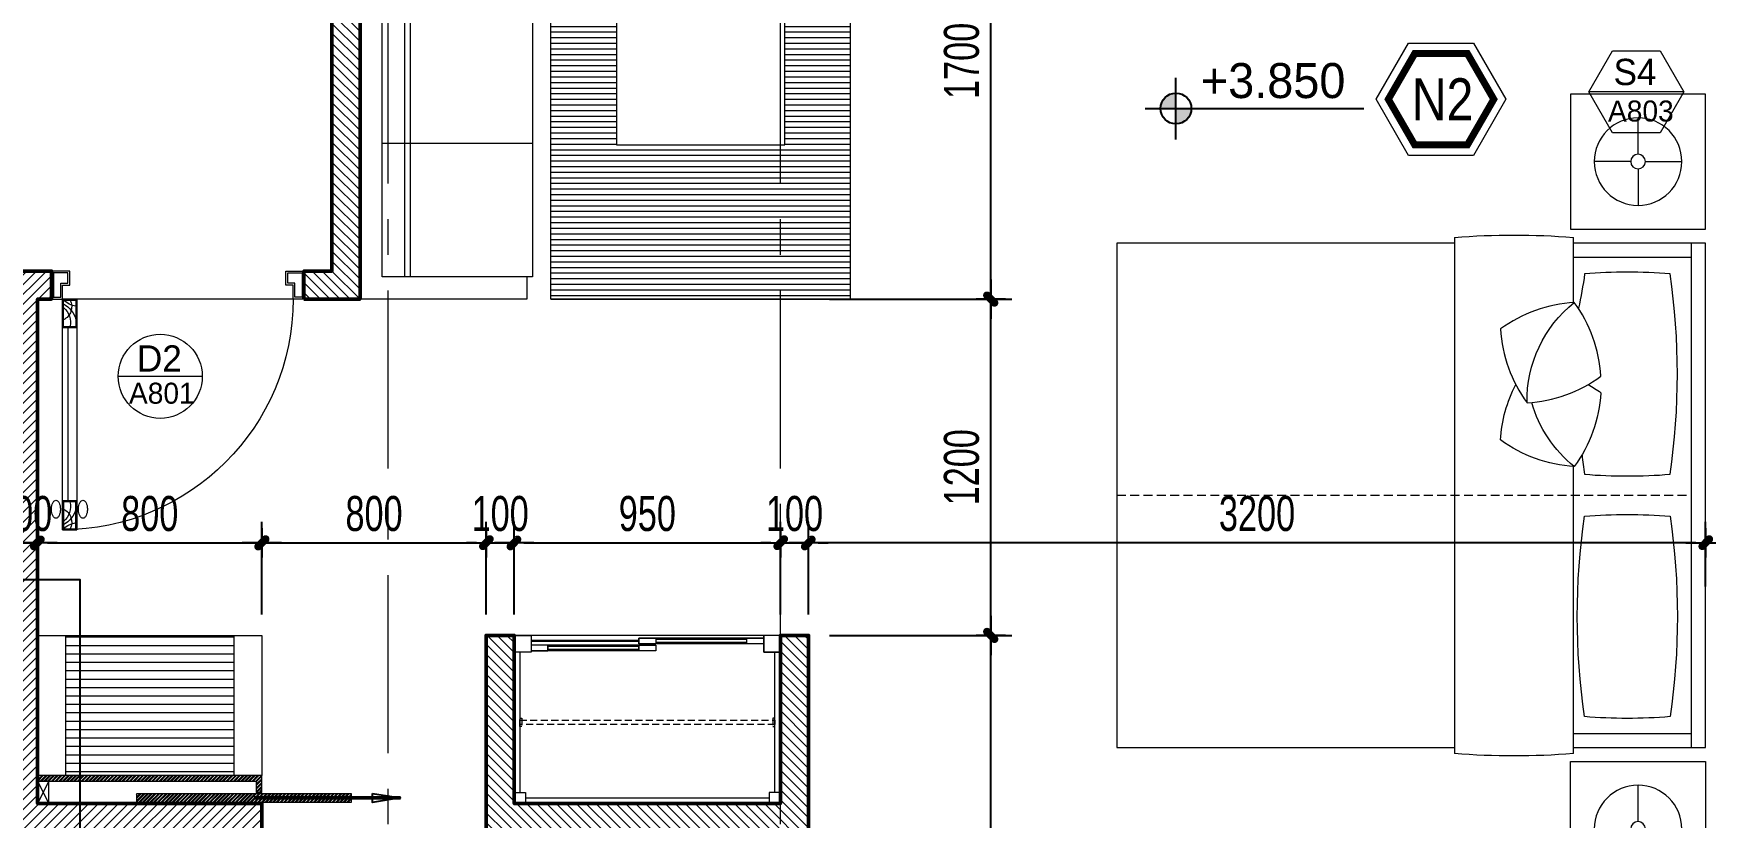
# Model space of a CAD drawing. Header units: inches. Extents: x 88947 to 296847, y 35049 to 161062.
# Drawn here: x 162283 to 168248, y 66557 to 69355 of the extents above; entities that cross this region are included whole.
import ezdxf
from ezdxf.enums import TextEntityAlignment as Align

# ---------------------------------------------------------------- set-up
doc = ezdxf.new("R2010")
doc.units = ezdxf.units.IN
doc.header["$MEASUREMENT"] = 0
doc.header["$PDMODE"] = 1
for name, pattern in [('ACAD_ISO03W100', [30, 12, -18]), ('CENTER', [50.8, 31.75, -6.35, 6.35, -6.35]), ('DASHED2', [9.525, 6.35, -3.175]), ('HIDDEN', [0.375, 0.25, -0.125])]:
    doc.linetypes.add(name, pattern=pattern)
for name, color, linetype, lineweight in [('A-Dims', 145, 'Continuous', 25), ('CUA', 42, 'Continuous', 20), ('DIM', 7, 'Continuous', 25), ('DOOR', 142, 'Continuous', 15), ('HACTH', 8, 'Continuous', 5), ('KY HIEU', 4, 'Continuous', 25), ('mb$0$CUA', 42, 'Continuous', 20), ('mb$0$HATCH', 69, 'Continuous', 15), ('TRUC', 252, 'ACAD_ISO03W100', 13), ('TUONG', 4, 'Continuous', 50), ('vdung', 56, 'Continuous', 9)]:
    doc.layers.add(name, color=color, linetype=linetype, lineweight=lineweight)
doc.styles.add('DDCo-B-Helve-condense', font='VHELVCB.TTF')
doc.styles.add('FRANKO', font='VFRANKO.TTF')
doc.styles.add('KH-TEXT', font='VAVON.TTF')
doc.styles.add('TEXT', font='VHELVCN.TTF')
doc.styles.add('VNI-HELVE-CONDENSE', font='VNARIAL.TTF', dxfattribs={"width": 0.7})
doc.dimstyles.new('TAS-100', dxfattribs={"dimscale": 50, "dimtxt": 2.5, "dimasz": 0.7, "dimexe": 1.5, "dimexo": 1.5, "dimgap": 0.8, "dimtad": 1, "dimdec": 0, "dimzin": 3, "dimdsep": 46, "dimtxsty": 'VNI-HELVE-CONDENSE', "dimblk": 'TICK', "dimcen": 2.5, "dimclrt": 71, "dimazin": 2, "dimtfac": 0.75, "dimtdec": 0, "dimtix": 1, "dimtmove": 2, "dimatfit": 2, "dimldrblk": 'TICK123', "dimfxl": 1.5, "dimtolj": 1, "dimtzin": 0, "dimarcsym": 0})
doc.dimstyles.new('TL100', dxfattribs={"dimscale": 0, "dimtxt": 250, "dimasz": 200, "dimexe": 100, "dimexo": 100, "dimgap": 100, "dimtad": 1, "dimdec": 0, "dimzin": 0, "dimdsep": 46, "dimtxsty": 'VNI-HELVE-CONDENSE', "dimblk": 'ARCHTICK', "dimcen": -6, "dimdle": 10, "dimclrd": 253, "dimclre": 256, "dimclrt": 256, "dimadec": 0, "dimazin": 0, "dimtfac": 0.005, "dimtdec": 0, "dimtix": 1, "dimtmove": 2, "dimatfit": 3, "dimldrblk": 'CLOSEDBLANK', "dimfxl": 1, "dimtolj": 1, "dimtzin": 0, "dimlwd": -1, "dimarcsym": 0})

# ---------------------------------------------------------------- blocks, each defined once
blk = doc.blocks.new('A$C796B168A')
h = blk.add_hatch(color=256)
edge = h.paths.add_edge_path()
edge.add_ellipse((0, 0), major_axis=(38.9, 38.9), ratio=1, start_angle=45, end_angle=135)
edge.add_line((-55, 0), (0, 0))
edge.add_line((0, 0), (0, 55))
edge = h.paths.add_edge_path()
edge.add_ellipse((0, 0), major_axis=(38.9, 38.9), ratio=1, start_angle=225, end_angle=315)
edge.add_line((55, 0), (0, 0))
edge.add_line((0, 0), (0, -55))
for p, q in [((0, -110), (0, 110)), ((-110, 0), (670.4, 0))]:
    blk.add_line(p, q)
blk.add_ellipse((0, 0), major_axis=(-38.9, 38.9), ratio=1, start_param=3.926991, end_param=10.210176)
at = {"style": 'TEXT'}
blk.add_attdef('CAO ÑOÄ', (88.8, 37.3), '', height=100, dxfattribs=at)
blk = doc.blocks.new('KH-WIN')
blk.add_line((-4.52, 0), (4.52, 0))
blk.add_lwpolyline([(-2.26, 3.91), (-4.52, 0), (-2.26, -3.91), (2.26, -3.91), (4.52, 0), (2.26, 3.91)], close=True)
at = {"color": 3, "style": 'KH-TEXT'}
blk.add_attdef('SYMBOL', text='', height=2.5, dxfattribs=at).set_placement((0.15, 1.89), align=Align.MIDDLE_CENTER)
at = {"style": 'KH-TEXT'}
blk.add_attdef('TYPE', text='', height=2, dxfattribs=at).set_placement((0.09, -1.83), align=Align.MIDDLE_CENTER)
blk = doc.blocks.new('KH-DR')
blk.add_line((-4, 0), (4, 0))
blk.add_circle((0, 0), 4)
at = {"color": 3, "style": 'KH-TEXT'}
blk.add_attdef('SYMBOL', text='', height=2.5, dxfattribs=at).set_placement((-0.08, 1.7), align=Align.MIDDLE_CENTER)
at = {"style": 'KH-TEXT'}
blk.add_attdef('TYPE', text='', height=2, dxfattribs=at).set_placement((-0.1, -1.61), align=Align.MIDDLE_CENTER)
blk = doc.blocks.new('sgsg')
at = {"linetype": 'Continuous'}
for p, q in [((379.3, 822.9), (430.7, 822.9)), ((379.3, 0), (379.3, 822.9)), ((430.7, 822.9), (379.3, 822.9)), ((379.3, 822.9), (379.3, 720)), ((430.7, 720), (430.7, 822.9)), ((430.7, 822.9), (430.7, 0)), ((379.3, 720), (430.7, 720)), ((410.2, 720), (410.2, 102.9)), ((379.3, 102.9), (430.7, 102.9)), ((379.3, 0), (379.3, 102.9)), ((430.7, 102.9), (430.7, 0)), ((-430.7, 0), (430.7, 0)), ((-430.7, 0), (-392.1, 0)), ((-430.7, -100), (-430.7, 0)), ((-430.7, 0), (-430.7, -100)), ((-430.7, 0), (-430.7, -100)), ((-392.1, 0), (-392.1, -49.9)), ((430.7, 0), (379.3, 0)), ((430.7, 0), (379.3, 0)), ((469.3, 0), (430.7, 0)), ((430.7, 0), (430.7, -49.9)), ((469.3, -100), (469.3, 0)), ((469.3, -100), (469.3, 0)), ((-392.1, -49.9), (-366.4, -49.9)), ((-366.4, -49.9), (-366.4, -100)), ((405, -49.9), (405, -100)), ((430.7, -49.9), (405, -49.9)), ((-366.4, -100), (-430.7, -100)), ((405, -100), (469.3, -100))]:
    blk.add_line(p, q, dxfattribs=at)
at = {"color": 7}
for p, q in [((427.2, 819.4), (382.8, 819.4)), ((382.8, 819.4), (382.8, 723.5)), ((427.2, 723.5), (427.2, 819.4)), ((382.8, 723.5), (427.2, 723.5)), ((382.8, 99.4), (427.2, 99.4)), ((382.8, 3.5), (382.8, 99.4)), ((427.2, 99.4), (427.2, 3.5)), ((427.2, 3.5), (382.8, 3.5)), ((-424.3, -6.4), (-398.6, -6.4)), ((-424.3, -93.6), (-424.3, -6.4)), ((-398.6, -6.4), (-398.6, -56.3)), ((-398.6, -56.3), (-372.9, -56.3)), ((-372.9, -56.3), (-372.9, -93.6)), ((411.4, -56.3), (411.4, -93.6)), ((437.1, -56.3), (411.4, -56.3)), ((462.9, -6.4), (437.1, -6.4)), ((437.1, -6.4), (437.1, -56.3)), ((462.9, -93.6), (462.9, -6.4)), ((-372.9, -93.6), (-424.3, -93.6)), ((411.4, -93.6), (462.9, -93.6))]:
    blk.add_line(p, q, dxfattribs=at)
at = {"linetype": 'Continuous', "extrusion": (0, 0, -1)}
for centre, major_axis, start_param, end_param in [((430.7, 0), (-305.4, 764.1), -1.190588, 0.380208), ((367, 762.3), (16.3, 16.3), 4.390638, 4.805951), ((357.7, 773.5), (-6.03, 6.03), 0.093562, 0.785398), ((357.7, 773.5), (6.03, 6.03), -0.785398, -0.093562), ((348.5, 762.3), (-16.3, 16.3), 1.477234, 1.892547), ((368.8, 882.4), (60.7, 60.7), 1.609162, 2.192883), ((473.5, 723.6), (66.7, 66.7), 4.202517, 4.984819), ((449.8, 796.1), (-36.9, 36.9), 4.374888, 5.959677), ((469, 740.4), (-47.5, 47.5), 5.243394, 6.397734), ((463.4, 762.3), (16.3, 16.3), 4.390638, 4.805951), ((454.2, 773.5), (-6.03, 6.03), 0.093562, 0.785398), ((454.2, 773.5), (-6.03, 6.03), 0.785398, 1.477234), ((444.9, 762.3), (-16.3, 16.3), 1.477234, 1.892547), ((405.8, 749.9), (45.3, 45.3), 3.926991, 4.13121), ((405.8, 749.9), (-45.3, 45.3), 5.293568, 5.497787), ((382, 754.8), (28.1, 28.1), 4.13121, 4.390638), ((382, 744.9), (-28.1, 28.1), 5.03414, 5.293568), ((367, 737.5), (16.3, 16.3), 3.04803, 3.463343), ((357.7, 726.3), (6.03, 6.03), 2.356194, 3.04803), ((357.7, 726.3), (-6.03, 6.03), 3.235155, 3.926991), ((348.5, 737.5), (16.3, 16.3), 1.249046, 1.664359), ((333.5, 754.8), (28.1, 28.1), 0.321751, 0.581179), ((333.5, 744.9), (-28.1, 28.1), 2.560414, 2.819842), ((309.7, 749.9), (45.3, 45.3), 0.581179, 0.785398), ((309.7, 749.9), (45.3, 45.3), 0.785398, 0.989618), ((502.2, 749.9), (-45.3, 45.3), 5.497787, 5.702007), ((502.2, 749.9), (-45.3, 45.3), 5.293568, 5.497787), ((478.4, 754.8), (-28.1, 28.1), 5.702007, 5.961435), ((478.4, 744.9), (28.1, 28.1), 3.463343, 3.722771), ((463.4, 737.5), (16.3, 16.3), 3.04803, 3.463343), ((454.2, 726.3), (6.03, 6.03), 2.356194, 3.04803), ((454.2, 726.3), (6.03, 6.03), 1.664359, 2.356194), ((444.9, 737.5), (-16.3, 16.3), 2.819842, 3.235155), ((429.9, 754.8), (-28.1, 28.1), 1.892547, 2.151975), ((429.9, 744.9), (-28.1, 28.1), 2.560414, 2.819842), ((406.1, 749.9), (-45.3, 45.3), 2.151975, 2.356194), ((406.1, 749.9), (45.3, 45.3), 0.785398, 0.989618), ((473.5, 99.2), (-66.7, 66.7), 4.439959, 5.222261), ((449.8, 26.8), (36.9, 36.9), 3.465101, 5.04989), ((469, 82.5), (47.5, 47.5), 3.027044, 4.181384), ((368.8, -59.5), (60.7, 60.7), -0.622087, -0.038366)]:
    blk.add_ellipse(centre, major_axis=major_axis, ratio=1, start_param=start_param, end_param=end_param, dxfattribs=at)
blk = doc.blocks.new('A$C7C39773B')
at = {"layer": 'HACTH'}
h = blk.add_hatch(dxfattribs=at)
h.set_pattern_fill('_USER', color=256, scale=20, style=0, pattern_type=0)
h.set_pattern_definition([(0, (680.313, -1700), (0, 20), [])])
h.paths.add_polyline_path([(1750, 0), (680.3, 0), (680.3, -1700), (1750, -1700)])
h.paths.add_polyline_path([(1515.2, -550), (1515.2, -1150), (915.2, -1150), (915.2, -550)], flags=16)
at = {"layer": 'vdung'}
for p, q in [((0, -1700), (0, 0)), ((0, 0), (595.3, 0)), ((595.3, 0), (595.3, -79.4)), ((79.4, -79.4), (615.2, -79.4)), ((79.4, -1620.6), (79.4, -79.4)), ((158.7, -79.4), (158.7, -1620.6)), ((178.6, -79.4), (178.6, -1620.6)), ((615.2, -79.4), (615.2, -1620.6)), ((615.2, -560.4), (79.4, -560.4)), ((615.2, -1144.4), (79.4, -1144.4)), ((615.2, -1620.6), (79.4, -1620.6)), ((595.3, -1620.6), (595.3, -1700)), ((595.3, -1700), (0, -1700))]:
    blk.add_line(p, q, dxfattribs=at)
for points in [[(680.3, -1700), (1750, -1700), (1750, 0), (680.3, 0)], [(1750, -1700), (680.3, -1700), (680.3, 0), (1750, 0)]]:
    blk.add_lwpolyline(points, dxfattribs=at)
blk.add_lwpolyline([(915.2, -1150), (1515.2, -1150), (1515.2, -550), (915.2, -550)], close=True, dxfattribs=at)
blk = doc.blocks.new('MMMMMM')
at = {"ltscale": 5}
for p, q in [((-1420, 2546.3), (-1420, 2064.8)), ((-938.6, 2546.3), (-1420, 2546.3)), ((-938.6, 2064.8), (-938.6, 2546.3)), ((961.4, 2064.8), (961.4, 2546.3)), ((961.4, 2546.3), (1442.9, 2546.3)), ((1442.9, 2546.3), (1442.9, 2064.8)), ((-1179.3, 2331.6), (-1179.3, 2461.7)), ((1202.1, 2331.6), (1202.1, 2461.7)), ((-1205.4, 2305.5), (-1335.5, 2305.5)), ((-1179.3, 2279.4), (-1179.3, 2149.3)), ((-1153.2, 2305.5), (-1023.1, 2305.5)), ((1176, 2305.5), (1045.9, 2305.5)), ((1202.1, 2279.4), (1202.1, 2149.3)), ((1228.2, 2305.5), (1358.3, 2305.5)), ((-1420, 2064.8), (-938.6, 2064.8)), ((1442.9, 2064.8), (961.4, 2064.8))]:
    blk.add_line(p, q, dxfattribs=at)
for p, q in [((-888.6, 2074.8), (-888.6, 2546.3)), ((-888.6, 2546.3), (911.4, 2546.3)), ((911.4, 2546.3), (911.4, 2074.8)), ((-888.6, 2496.3), (911.4, 2496.3)), ((-838.6, 2074.8), (-838.6, 2496.3)), ((861.4, 2074.8), (861.4, 2496.3)), ((-888.6, 446.3), (-888.6, 1650.4)), ((911.4, 1650.4), (911.4, 446.3)), ((911.4, 446.3), (-888.6, 446.3))]:
    blk.add_line(p, q)
for points in [[(-63.6, 2114.8, 0.041427), (-63.6, 2419.4, 0.073603), (-778.5, 2419.4, 0.041427), (-778.5, 2114.8, 0.073603)], [(604.8, 1814.6, -0.142857), (341.3, 1909.5, -0.142857), (436.2, 2173, -0.142857), (699.7, 2078.1, -0.142857)]]:
    blk.add_lwpolyline(points, format="xyb", close=True)
at = {"linetype": 'DASHED2', "ltscale": 5}
blk.add_lwpolyline([(11.4, 446.3), (11.4, 2496.3)], dxfattribs=at)
for points in [[(155.8, 2105.5, -0.007164), (86.5, 2114.8, -0.041427), (86.5, 2419.4, -0.073603), (801.4, 2419.4, -0.041427), (801.4, 2114.8, 0.022866), (678.6, 2092.6, -0.004984)], [(406.7, 2127.5, 0.027122), (377.3, 2173, 0.142857), (113.8, 2078.1, 0.142857), (208.7, 1814.6, 0.103805), (406.7, 1869.2, 0.103805)]]:
    blk.add_lwpolyline(points, format="xyb")
for points in [[(-910.3, 2074.8), (114, 2074.8)], [(699.5, 2074.8), (931.7, 2074.8)], [(931.7, 1650.4), (-910.3, 1650.4)]]:
    blk.add_lwpolyline(points)
at = {"ltscale": 5}
for centre, radius in [((-1179.3, 2305.5), 156.2), ((1202.1, 2305.5), 156.2), ((-1179.3, 2305.5), 26.1), ((1202.1, 2305.5), 26.1)]:
    blk.add_circle(centre, radius, dxfattribs=at)
for centre, radius, start, end in [((1815.8, 1862.6), 2734.4, 175.54819, 184.45181), ((464.1, 2357.6), 448.1, 218.59084, 254.27888), ((349.4, 2357.6), 448.1, 268.96603, 321.40916), ((-1794.4, 1862.6), 2734.4, 355.54819, 4.45181)]:
    blk.add_arc(centre, radius, start, end)
blk = doc.blocks.new('_ArchTick')
at = {"color": 0, "linetype": 'ByBlock', "const_width": 0.15}
blk.add_lwpolyline([(-0.5, -0.5), (0.5, 0.5)], dxfattribs=at)
blk = doc.blocks.new('A$C39FB06DE')
for p, q in [((-950, 540), (-950, 600)), ((-950, 600), (0, 600)), ((-890, 540), (-890, 600)), ((-60, 600), (-60, 540)), ((0, 600), (0, 540)), ((-950, 0), (-950, 540)), ((-950, 540), (-890, 540)), ((-930, 40), (-930, 540)), ((-890, 590), (-445, 590)), ((-890, 570), (-445, 570)), ((-830, 570), (-830, 590)), ((-830, 585), (-505, 585)), ((-830, 575), (-505, 575)), ((-505, 590), (-505, 570)), ((-505, 565), (-60, 565)), ((-505, 565), (-505, 545)), ((-505, 545), (-60, 545)), ((-445, 590), (-445, 570)), ((-445, 582), (-60, 582)), ((-445, 580), (-60, 580)), ((-445, 578), (-60, 578)), ((-445, 565), (-445, 545)), ((-445, 560), (-120, 560)), ((-445, 550), (-120, 550)), ((-120, 565), (-120, 545)), ((-30, 540), (0, 540)), ((-20, 540), (-20, 40)), ((0, 540), (0, 0)), ((-950, 40), (-910, 40)), ((0, 0), (-950, 0)), ((-910, 40), (-910, 0)), ((-40, 20), (-910, 20)), ((0, 40), (-40, 40)), ((-40, 40), (-40, 0))]:
    blk.add_line(p, q)
for points in [[(-890, 540), (-950, 540), (-950, 600), (-890, 600)], [(-60, 540), (0, 540), (0, 600), (-60, 600)], [(-830, 590), (-890, 590), (-890, 570), (-830, 570)], [(-505, 570), (-445, 570), (-445, 590), (-505, 590)], [(-445, 565), (-505, 565), (-505, 545), (-445, 545)], [(-120, 565), (-60, 565), (-60, 545), (-120, 545)]]:
    blk.add_lwpolyline(points, close=True)
at = {"linetype": 'HIDDEN', "ltscale": 100}
for points in [[(-930, 305), (-922.5, 305), (-922.5, 275), (-930, 275)], [(-20, 305), (-27.5, 305), (-27.5, 275), (-20, 275)], [(-930, 297.5), (-930, 282.5), (-20, 282.5), (-20, 297.5)]]:
    blk.add_lwpolyline(points, close=True, dxfattribs=at)
blk = doc.blocks.new('A$C48347C53')
at = {"layer": 'HACTH'}
h = blk.add_hatch(dxfattribs=at)
h.set_pattern_fill('_USER', color=256, scale=30, style=0, pattern_type=0)
h.set_pattern_definition([(0, (-500, 0), (0, 30), [])])
h.paths.add_polyline_path([(-700.1, 500), (-700.1, 0), (-99.9, 0), (-99.9, 500)])
blk.add_lwpolyline([(-800, 0), (0, 0), (0, 500), (-800, 500)], close=True)
for points in [[(-700.1, 500), (-700.1, 0)], [(-99.9, 500), (-99.9, 0)]]:
    blk.add_lwpolyline(points)
blk = doc.blocks.new('TICK')
at = {"layer": 'A-Dims', "color": 1}
for p, q in [((-2, 0), (2, 0)), ((0, 1.5), (0, -1.5))]:
    blk.add_line(p, q, dxfattribs=at)
at = {"layer": 'A-Dims', "color": 1, "const_width": 0.788}
blk.add_lwpolyline([(-0.33, -0.35), (0.38, 0.38)], dxfattribs=at)
at = {"layer": 'A-Dims', "color": 1, "const_width": 0.394}
for points in [[(0.24, 0.52, -0.414214), (0.52, 0.52, -1)], [(0.52, 0.52, -0.414214), (0.52, 0.24, -1)], [(-0.47, -0.21, 0.414214), (-0.47, -0.49, 1)], [(-0.47, -0.49, 0.414214), (-0.19, -0.49, 1)]]:
    blk.add_lwpolyline(points, format="xyb", dxfattribs=at)
blk = doc.blocks.new('*D626')
at = {"layer": 'Defpoints', "color": 0}
for p in [(162297.7, 67537.2), (162197.7, 67206.8), (162297.7, 67206.8)]:
    blk.add_point(p, dxfattribs=at)
at = {"layer": 'DIM', "color": 0, "lineweight": -2}
for p, q in [((162197.7, 67281.8), (162197.7, 67612.2)), ((162297.7, 67281.8), (162297.7, 67612.2)), ((162162.7, 67537.2), (162127.7, 67537.2)), ((162197.7, 67537.2), (162297.7, 67537.2)), ((162332.7, 67537.2), (162367.7, 67537.2))]:
    blk.add_line(p, q, dxfattribs=at)
at = {"layer": 'DIM', "color": 0, "lineweight": -2, "xscale": 35, "yscale": 35, "zscale": 35}
blk.add_blockref('TICK', (162197.7, 67537.2), dxfattribs=at)
at = {"layer": 'DIM', "color": 0, "lineweight": -2, "xscale": 35, "yscale": 35, "zscale": 35, "rotation": 180}
blk.add_blockref('TICK', (162297.7, 67537.2), dxfattribs=at)
at = {"layer": 'DIM', "color": 71, "insert": (162247.7, 67640.9), "char_height": 125, "attachment_point": 5, "style": 'VNI-HELVE-CONDENSE'}
blk.add_mtext('\\A1;100', dxfattribs=at)
blk = doc.blocks.new('TICK123')
at = {"layer": 'A-Dims', "color": 1}
blk.add_lwpolyline([(0.05, 0, 0, 0.84, 0), (-2.11, 0, 8.4, 8.4, 0)], format="xyseb", dxfattribs=at)
blk = doc.blocks.new('*D627')
at = {"layer": 'Defpoints', "color": 0}
for p in [(163097.7, 67537.2), (162297.7, 67206.8), (163097.7, 67206.8)]:
    blk.add_point(p, dxfattribs=at)
at = {"layer": 'DIM', "color": 0, "lineweight": -2}
for p, q in [((162297.7, 67281.8), (162297.7, 67612.2)), ((163097.7, 67281.8), (163097.7, 67612.2)), ((162332.7, 67537.2), (163062.7, 67537.2))]:
    blk.add_line(p, q, dxfattribs=at)
at = {"layer": 'DIM', "color": 0, "lineweight": -2, "xscale": 35, "yscale": 35, "zscale": 35, "rotation": 180}
blk.add_blockref('TICK', (162297.7, 67537.2), dxfattribs=at)
at = {"layer": 'DIM', "color": 0, "lineweight": -2, "xscale": 35, "yscale": 35, "zscale": 35}
blk.add_blockref('TICK', (163097.7, 67537.2), dxfattribs=at)
at = {"layer": 'DIM', "color": 71, "insert": (162697.7, 67640.9), "char_height": 125, "attachment_point": 5, "style": 'VNI-HELVE-CONDENSE'}
blk.add_mtext('\\A1;800', dxfattribs=at)
blk = doc.blocks.new('*D628')
at = {"layer": 'Defpoints', "color": 0}
for p in [(163897.7, 67537.2), (163097.7, 67206.8), (163897.7, 67206.8)]:
    blk.add_point(p, dxfattribs=at)
at = {"layer": 'DIM', "color": 0, "lineweight": -2}
for p, q in [((163097.7, 67281.8), (163097.7, 67612.2)), ((163897.7, 67281.8), (163897.7, 67612.2)), ((163132.7, 67537.2), (163862.7, 67537.2))]:
    blk.add_line(p, q, dxfattribs=at)
at = {"layer": 'DIM', "color": 0, "lineweight": -2, "xscale": 35, "yscale": 35, "zscale": 35, "rotation": 180}
blk.add_blockref('TICK', (163097.7, 67537.2), dxfattribs=at)
at = {"layer": 'DIM', "color": 0, "lineweight": -2, "xscale": 35, "yscale": 35, "zscale": 35}
blk.add_blockref('TICK', (163897.7, 67537.2), dxfattribs=at)
at = {"layer": 'DIM', "color": 71, "insert": (163497.7, 67640.9), "char_height": 125, "attachment_point": 5, "style": 'VNI-HELVE-CONDENSE'}
blk.add_mtext('\\A1;800', dxfattribs=at)
blk = doc.blocks.new('*D629')
at = {"layer": 'Defpoints', "color": 0}
for p in [(163997.7, 67537.2), (163897.7, 67206.8), (163997.7, 67206.8)]:
    blk.add_point(p, dxfattribs=at)
at = {"layer": 'DIM', "color": 0, "lineweight": -2}
for p, q in [((163897.7, 67281.8), (163897.7, 67612.2)), ((163997.7, 67281.8), (163997.7, 67612.2)), ((163862.7, 67537.2), (163827.7, 67537.2)), ((163897.7, 67537.2), (163997.7, 67537.2)), ((164032.7, 67537.2), (164067.7, 67537.2))]:
    blk.add_line(p, q, dxfattribs=at)
at = {"layer": 'DIM', "color": 0, "lineweight": -2, "xscale": 35, "yscale": 35, "zscale": 35}
blk.add_blockref('TICK', (163897.7, 67537.2), dxfattribs=at)
at = {"layer": 'DIM', "color": 0, "lineweight": -2, "xscale": 35, "yscale": 35, "zscale": 35, "rotation": 180}
blk.add_blockref('TICK', (163997.7, 67537.2), dxfattribs=at)
at = {"layer": 'DIM', "color": 71, "insert": (163947.7, 67640.9), "char_height": 125, "attachment_point": 5, "style": 'VNI-HELVE-CONDENSE'}
blk.add_mtext('\\A1;100', dxfattribs=at)
blk = doc.blocks.new('*D630')
at = {"layer": 'Defpoints', "color": 0}
for p in [(164947.7, 67537.2), (163997.7, 67206.8), (164947.7, 67206.8)]:
    blk.add_point(p, dxfattribs=at)
at = {"layer": 'DIM', "color": 0, "lineweight": -2}
for p, q in [((163997.7, 67281.8), (163997.7, 67612.2)), ((164947.7, 67281.8), (164947.7, 67612.2)), ((164032.7, 67537.2), (164912.7, 67537.2))]:
    blk.add_line(p, q, dxfattribs=at)
at = {"layer": 'DIM', "color": 0, "lineweight": -2, "xscale": 35, "yscale": 35, "zscale": 35, "rotation": 180}
blk.add_blockref('TICK', (163997.7, 67537.2), dxfattribs=at)
at = {"layer": 'DIM', "color": 0, "lineweight": -2, "xscale": 35, "yscale": 35, "zscale": 35}
blk.add_blockref('TICK', (164947.7, 67537.2), dxfattribs=at)
at = {"layer": 'DIM', "color": 71, "insert": (164472.7, 67640.9), "char_height": 125, "attachment_point": 5, "style": 'VNI-HELVE-CONDENSE'}
blk.add_mtext('\\A1;950', dxfattribs=at)
blk = doc.blocks.new('*D631')
at = {"layer": 'Defpoints', "color": 0}
for p in [(165047.7, 67537.2), (164947.7, 67206.8), (165047.7, 67206.8)]:
    blk.add_point(p, dxfattribs=at)
at = {"layer": 'DIM', "color": 0, "lineweight": -2}
for p, q in [((164947.7, 67281.8), (164947.7, 67612.2)), ((165047.7, 67281.8), (165047.7, 67612.2)), ((164912.7, 67537.2), (164877.7, 67537.2)), ((164947.7, 67537.2), (165047.7, 67537.2)), ((165082.7, 67537.2), (165117.7, 67537.2))]:
    blk.add_line(p, q, dxfattribs=at)
at = {"layer": 'DIM', "color": 0, "lineweight": -2, "xscale": 35, "yscale": 35, "zscale": 35}
blk.add_blockref('TICK', (164947.7, 67537.2), dxfattribs=at)
at = {"layer": 'DIM', "color": 0, "lineweight": -2, "xscale": 35, "yscale": 35, "zscale": 35, "rotation": 180}
blk.add_blockref('TICK', (165047.7, 67537.2), dxfattribs=at)
at = {"layer": 'DIM', "color": 71, "insert": (164997.7, 67640.9), "char_height": 125, "attachment_point": 5, "style": 'VNI-HELVE-CONDENSE'}
blk.add_mtext('\\A1;100', dxfattribs=at)
blk = doc.blocks.new('*D633')
at = {"layer": 'Defpoints', "color": 0}
for p in [(165047.7, 67537.2), (168247.7, 67306.8), (165047.7, 67206.8)]:
    blk.add_point(p, dxfattribs=at)
at = {"layer": 'DIM', "color": 0, "lineweight": -2}
for p, q in [((165047.7, 67281.8), (165047.7, 67612.2)), ((168247.7, 67381.8), (168247.7, 67612.2)), ((168212.7, 67537.2), (165082.7, 67537.2))]:
    blk.add_line(p, q, dxfattribs=at)
at = {"layer": 'DIM', "color": 0, "lineweight": -2, "xscale": 35, "yscale": 35, "zscale": 35, "rotation": 180}
blk.add_blockref('TICK', (165047.7, 67537.2), dxfattribs=at)
at = {"layer": 'DIM', "color": 0, "lineweight": -2, "xscale": 35, "yscale": 35, "zscale": 35}
blk.add_blockref('TICK', (168247.7, 67537.2), dxfattribs=at)
at = {"layer": 'DIM', "color": 71, "insert": (166647.7, 67641), "char_height": 125, "attachment_point": 5, "style": 'VNI-HELVE-CONDENSE'}
blk.add_mtext('\\A1;3200', dxfattribs=at)
blk = doc.blocks.new('*D635')
at = {"layer": 'Defpoints', "color": 0}
for p in [(165447.7, 67206.8), (165697.7, 67206.8), (165447.7, 65506.8)]:
    blk.add_point(p, dxfattribs=at)
at = {"layer": 'DIM', "color": 0, "lineweight": -2}
for p, q in [((165522.7, 67206.8), (165772.7, 67206.8)), ((165697.7, 65541.8), (165697.7, 67171.8)), ((165522.7, 65506.8), (165772.7, 65506.8))]:
    blk.add_line(p, q, dxfattribs=at)
at = {"layer": 'DIM', "color": 0, "lineweight": -2, "xscale": 35, "yscale": 35, "zscale": 35}
for p, rotation in [((165697.7, 67206.8), 90), ((165697.7, 65506.8), 270)]:
    blk.add_blockref('TICK', p, dxfattribs=dict(at, rotation=rotation))
at = {"layer": 'DIM', "color": 71, "insert": (165594, 66356.8), "char_height": 125, "attachment_point": 5, "rotation": 90, "style": 'VNI-HELVE-CONDENSE'}
blk.add_mtext('\\A1;1700', dxfattribs=at)
blk = doc.blocks.new('*D636')
at = {"layer": 'Defpoints', "color": 0}
for p in [(165047.7, 68406.8), (165697.7, 68406.8), (165047.7, 67206.8)]:
    blk.add_point(p, dxfattribs=at)
at = {"layer": 'DIM', "color": 0, "lineweight": -2}
for p, q in [((165122.7, 68406.8), (165772.7, 68406.8)), ((165697.7, 67241.8), (165697.7, 68371.8)), ((165122.7, 67206.8), (165772.7, 67206.8))]:
    blk.add_line(p, q, dxfattribs=at)
at = {"layer": 'DIM', "color": 0, "lineweight": -2, "xscale": 35, "yscale": 35, "zscale": 35}
for p, rotation in [((165697.7, 68406.8), 90), ((165697.7, 67206.8), 270)]:
    blk.add_blockref('TICK', p, dxfattribs=dict(at, rotation=rotation))
at = {"layer": 'DIM', "color": 71, "insert": (165594, 67806.8), "char_height": 125, "attachment_point": 5, "rotation": 90, "style": 'VNI-HELVE-CONDENSE'}
blk.add_mtext('\\A1;1200', dxfattribs=at)
blk = doc.blocks.new('*D637')
at = {"layer": 'Defpoints', "color": 0}
for p in [(165047.7, 70106.8), (165697.7, 70106.8), (165047.7, 68406.8)]:
    blk.add_point(p, dxfattribs=at)
at = {"layer": 'DIM', "color": 0, "lineweight": -2}
for p, q in [((165122.7, 70106.8), (165772.7, 70106.8)), ((165697.7, 68441.8), (165697.7, 70071.8)), ((165122.7, 68406.8), (165772.7, 68406.8))]:
    blk.add_line(p, q, dxfattribs=at)
at = {"layer": 'DIM', "color": 0, "lineweight": -2, "xscale": 35, "yscale": 35, "zscale": 35}
for p, rotation in [((165697.7, 70106.8), 90), ((165697.7, 68406.8), 270)]:
    blk.add_blockref('TICK', p, dxfattribs=dict(at, rotation=rotation))
at = {"layer": 'DIM', "color": 71, "insert": (165594, 69256.8), "char_height": 125, "attachment_point": 5, "rotation": 90, "style": 'VNI-HELVE-CONDENSE'}
blk.add_mtext('\\A1;1700', dxfattribs=at)

msp = doc.modelspace()

# ---------------------------------------------------------------- hatches: boundary and pattern name
at = {"layer": 'HACTH'}
h = msp.add_hatch(dxfattribs=at)
h.set_pattern_fill('ANSI31', color=256, scale=200, style=0)
h.set_pattern_definition([(135, (163447.74, 68406.807), (17.67767, 17.67767), [])])
h.paths.add_polyline_path([(163247.7, 68406.8), (163247.7, 68506.8), (163347.7, 68506.8), (163347.7, 70106.8), (163447.7, 70106.8), (163447.7, 68406.8)])
h = msp.add_hatch(dxfattribs=at)
h.set_pattern_fill('ANSI31', color=256, scale=200, style=0)
h.set_pattern_definition([(45, (161247.74, 63606.807), (-17.67767, 17.67767), [])])
h.paths.add_polyline_path([(162197.7, 65206.8), (162197.7, 66506.8), (161397.7, 66506.8), (161397.7, 66606.8), (161498.4, 66606.8), (161497.7, 66606.8), (162197.7, 66606.8), (162197.7, 67706.8), (162197.7, 68406.8), (162147.7, 68406.8), (162147.7, 68506.8), (162347.7, 68506.8), (162347.7, 68406.8), (162297.7, 68406.8), (162297.7, 67706.8), (162297.7, 66606.8), (162997.7, 66606.8), (162997.1, 66606.8), (163097.7, 66606.8), (163097.7, 66506.8), (162297.7, 66506.8), (162297.7, 65206.8), (162797.7, 65206.8), (162797.7, 65106.8), (162297.7, 65106.8), (162297.7, 63906.8), (163247.7, 63906.8), (163247.7, 63706.8), (161247.7, 63706.8), (161247.7, 63906.8), (162197.7, 63906.8), (162197.7, 65106.8), (161697.7, 65106.8), (161697.7, 65206.8)])
h = msp.add_hatch(dxfattribs=at)
h.set_pattern_fill('ANSI31', color=256, scale=200, style=0)
h.set_pattern_definition([(135, (165897.74, 64856.807), (17.67767, 17.67767), [])])
h.paths.add_polyline_path([(165447.7, 65306.8), (165447.7, 65506.8), (165047.7, 65506.8), (165047.7, 67206.8), (165047.7, 67206.8), (165047.7, 67206.8), (165047.7, 67206.8), (165047.7, 67206.8), (164947.7, 67206.8), (164947.7, 66606.8), (163997.7, 66606.8), (163997.7, 67206.8), (163997.7, 67206.8), (163997.7, 67206.8), (163997.7, 67206.8), (163997.7, 67206.8), (163897.7, 67206.8), (163897.7, 66506.8), (164947.7, 66506.8), (164947.7, 65306.8), (165047.7, 65306.8), (165047.7, 65406.8), (165347.7, 65406.8), (165347.7, 65306.8), (164847.7, 65306.8), (164847.7, 65106.8), (165497.7, 65106.8), (165497.7, 64956.8), (165597.7, 64956.8), (165597.7, 65106.8), (165897.7, 65106.8), (165897.7, 65306.8)])
at = {"layer": 'mb$0$HATCH'}
h = msp.add_hatch(dxfattribs=at)
h.set_pattern_fill('ANSI32', color=256, scale=25, angle=180, style=0)
h.set_pattern_definition([(225, (162297.741, 66646.807), (6.62913, -6.62913), []), (225, (162293.321, 66646.807), (6.62913, -6.62913), [])])
h.paths.add_polyline_path([(162297.7, 66686.8), (163077.7, 66686.8), (163077.7, 66646.8), (163097.7, 66646.8), (163097.7, 66706.8), (162297.7, 66706.8)])
h = msp.add_hatch(dxfattribs=at)
h.set_pattern_fill('ANSI32', color=256, scale=25, angle=180, style=0)
h.set_pattern_definition([(225, (429800.978, 96533.083), (6.62912607, -6.62912607), []), (225, (429796.559, 96533.083), (6.62912607, -6.62912607), [])])
h.paths.add_polyline_path([(162649.8, 66611.7), (163416.8, 66611.7), (163416.8, 66641.7), (162649.8, 66641.7)])

# ---------------------------------------------------------------- linework, layer by layer
at = {"layer": 'Defpoints'}
msp.add_lwpolyline([(159247.7, 67406.8), (162447.7, 67406.8), (162447.7, 63506.8), (159247.7, 63506.8)], close=True, dxfattribs=at)
at = {"layer": 'HACTH', "color": 252}
msp.add_lwpolyline([(167072.8, 69119.9), (167188.5, 69320.3), (167419.9, 69320.3), (167535.6, 69119.9), (167419.9, 68919.5), (167188.5, 68919.5)], close=True, dxfattribs=at)
at = {"layer": 'HACTH'}
for points in [[(162337.7, 66686.9), (162297.7, 66606.9)], [(162297.7, 66686.9), (162337.7, 66606.9)]]:
    msp.add_lwpolyline(points, dxfattribs=at)
at = {"layer": 'KY HIEU', "const_width": 25}
msp.add_lwpolyline([(167116.1, 69119.9), (167210.2, 69282.8), (167398.2, 69282.8), (167492.3, 69119.9), (167398.2, 68957), (167210.2, 68957)], close=True, dxfattribs=at)
at = {"layer": 'mb$0$CUA'}
msp.add_lwpolyline([(162297.7, 66686.8), (163077.7, 66686.8), (163077.7, 66646.8), (163097.7, 66646.8), (163097.7, 66706.8), (162297.7, 66706.8), (162297.7, 66686.8)], dxfattribs=at)
for points in [[(162337.7, 66686.8), (162297.7, 66686.8), (162297.7, 66606.8), (162337.7, 66606.8)], [(162649.8, 66611.7), (163416.8, 66611.7), (163416.8, 66641.7), (162649.8, 66641.7)]]:
    msp.add_lwpolyline(points, close=True, dxfattribs=at)
at = {"layer": 'TRUC', "linetype": 'CENTER', "ltscale": 20}
for points in [[(163547.7, 61706.8), (163547.7, 74206.8)], [(164947.7, 61706.8), (164947.7, 74206.8)]]:
    msp.add_lwpolyline(points, dxfattribs=at)
at = {"layer": 'TUONG'}
msp.add_lwpolyline([(163247.7, 68406.8), (163247.7, 68506.8), (163347.7, 68506.8), (163347.7, 70106.8), (163447.7, 70106.8), (163447.7, 68406.8), (163247.7, 68406.8)], close=True, dxfattribs=at)
for points in [[(162147.7, 68506.8), (162347.7, 68506.8), (162347.7, 68506.8), (162347.7, 68506.8), (162347.7, 68506.8), (162347.7, 68506.8), (162347.7, 68406.8), (162297.7, 68406.8), (162297.7, 67706.8), (162297.7, 67706.8), (162297.7, 67706.8), (162297.7, 67706.8), (162297.7, 67706.8), (162297.7, 67706.8), (162297.7, 66606.8), (162997.7, 66606.8), (162997.1, 66606.8), (163097.7, 66606.8), (163097.7, 66506.8)], [(165047.7, 65506.8), (165047.7, 67206.8), (165047.7, 67206.8), (165047.7, 67206.8), (165047.7, 67206.8), (165047.7, 67206.8), (165047.7, 67206.8), (165047.7, 67206.8), (165047.7, 67206.8), (165047.7, 67206.8), (164947.7, 67206.8), (164947.7, 66606.8), (163997.7, 66606.8), (163997.7, 67206.8), (163997.7, 67206.8), (163997.7, 67206.8), (163997.7, 67206.8), (163997.7, 67206.8), (163997.7, 67206.8), (163997.7, 67206.8), (163997.7, 67206.8), (163997.7, 67206.8), (163897.7, 67206.8), (163897.7, 66506.8)]]:
    msp.add_lwpolyline(points, dxfattribs=at)

# ---------------------------------------------------------------- block references
at = {"layer": 'CUA', "color": 7, "rotation": 180}
msp.add_blockref('sgsg', (162817, 68406.8), dxfattribs=at)
at = {"layer": 'DOOR'}
ref = msp.add_blockref('KH-WIN', (168001, 69146.5), dxfattribs=dict(at, xscale=-37.5, yscale=37.5, zscale=37.5))
ref.add_attrib('SYMBOL', 'S4', dxfattribs={"layer": '0', "height": 93.75, "style": 'KH-TEXT'}).set_placement((167996.1, 69217.3), align=Align.MIDDLE_CENTER)
ref.add_attrib('TYPE', 'A803', dxfattribs={"layer": '0', "height": 75, "style": 'KH-TEXT'}).set_placement((168016.9, 69077.9), align=Align.MIDDLE_CENTER)
ref = msp.add_blockref('KH-DR', (162735, 68131.3), dxfattribs=dict(at, xscale=37.5, yscale=37.5, zscale=37.50000000000001))
ref.add_attrib('SYMBOL', 'D2', dxfattribs={"layer": '0', "height": 93.75, "style": 'KH-TEXT'}).set_placement((162732, 68195), align=Align.MIDDLE_CENTER)
ref.add_attrib('TYPE', 'A801', dxfattribs={"layer": '0', "height": 75, "style": 'KH-TEXT'}).set_placement((162740.7, 68071), align=Align.MIDDLE_CENTER)
at = {"layer": 'KY HIEU'}
ref = msp.add_blockref('A$C796B168A', (166358.3, 69086.8), dxfattribs=at)
ref.add_attrib('CAO ÑOÄ', '+3.850', (166447.1, 69124.1), dxfattribs={"layer": '0', "height": 125, "style": 'FRANKO'})
at = {"layer": 'vdung'}
msp.add_blockref('A$C7C39773B', (163447.7, 70106.8), dxfattribs=at)
at = {"layer": 'vdung', "linetype": 'ByBlock', "xscale": -1, "rotation": 270}
msp.add_blockref('MMMMMM', (165701.5, 67695.4), dxfattribs=at)
at = {"layer": 'vdung', "xscale": -1}
for name, p in [('A$C48347C53', (162297.7, 66706.8)), ('A$C39FB06DE', (163997.7, 66606.8))]:
    msp.add_blockref(name, p, dxfattribs=at)

# ---------------------------------------------------------------- texts
at = {"layer": 'KY HIEU', "style": 'DDCo-B-Helve-condense'}
msp.add_text('N2', height=150, dxfattribs=at).set_placement((167199.7, 69044.6))

# ---------------------------------------------------------------- dimensions: what is measured, and where the dimension line sits
at = {"layer": 'DIM'}
for base, p1, p2, angle, picture, middle in [((165697.7, 70106.8), (165047.7, 68406.8), (165047.7, 70106.8), 90, '*D637', (165594, 69256.8)), ((165697.7, 68406.8), (165047.7, 67206.8), (165047.7, 68406.8), 90, '*D636', (165594, 67806.8)), ((165047.7, 67537.2), (168247.7, 67306.8), (165047.7, 67206.8), 180, '*D633', (166647.7, 67641)), ((165697.7, 67206.8), (165447.7, 65506.8), (165447.7, 67206.8), 90, '*D635', (165594, 66356.8))]:
    dim = msp.add_linear_dim(base=base, p1=p1, p2=p2, angle=angle, dimstyle='TAS-100', dxfattribs=at)
    dim.commit()
    dim.dimension.update_dxf_attribs({"geometry": picture, "text_midpoint": middle})
for base, p1, p2, picture, middle in [((162297.7, 67537.2), (162197.7, 67206.8), (162297.7, 67206.8), '*D626', (162247.7, 67640.9)), ((163097.7, 67537.2), (162297.7, 67206.8), (163097.7, 67206.8), '*D627', (162697.7, 67640.9)), ((163897.7, 67537.2), (163097.7, 67206.8), (163897.7, 67206.8), '*D628', (163497.7, 67640.9)), ((163997.7, 67537.2), (163897.7, 67206.8), (163997.7, 67206.8), '*D629', (163947.7, 67640.9)), ((164947.7, 67537.2), (163997.7, 67206.8), (164947.7, 67206.8), '*D630', (164472.7, 67640.9)), ((165047.7, 67537.2), (164947.7, 67206.8), (165047.7, 67206.8), '*D631', (164997.7, 67640.9))]:
    dim = msp.add_linear_dim(base=base, p1=p1, p2=p2, dimstyle='TAS-100', dxfattribs=at)
    dim.commit()
    dim.dimension.update_dxf_attribs({"geometry": picture, "text_midpoint": middle})

# ---------------------------------------------------------------- leaders
at = {"layer": 'TUONG'}
msp.add_leader([(163592.6, 66626.8), (163070.5, 66626.8)], dimstyle='TL100', override={"dimscale": 1, "dimasz": 100, "dimtad": 0}, dxfattribs=at)

doc.saveas('drawing.dxf')
